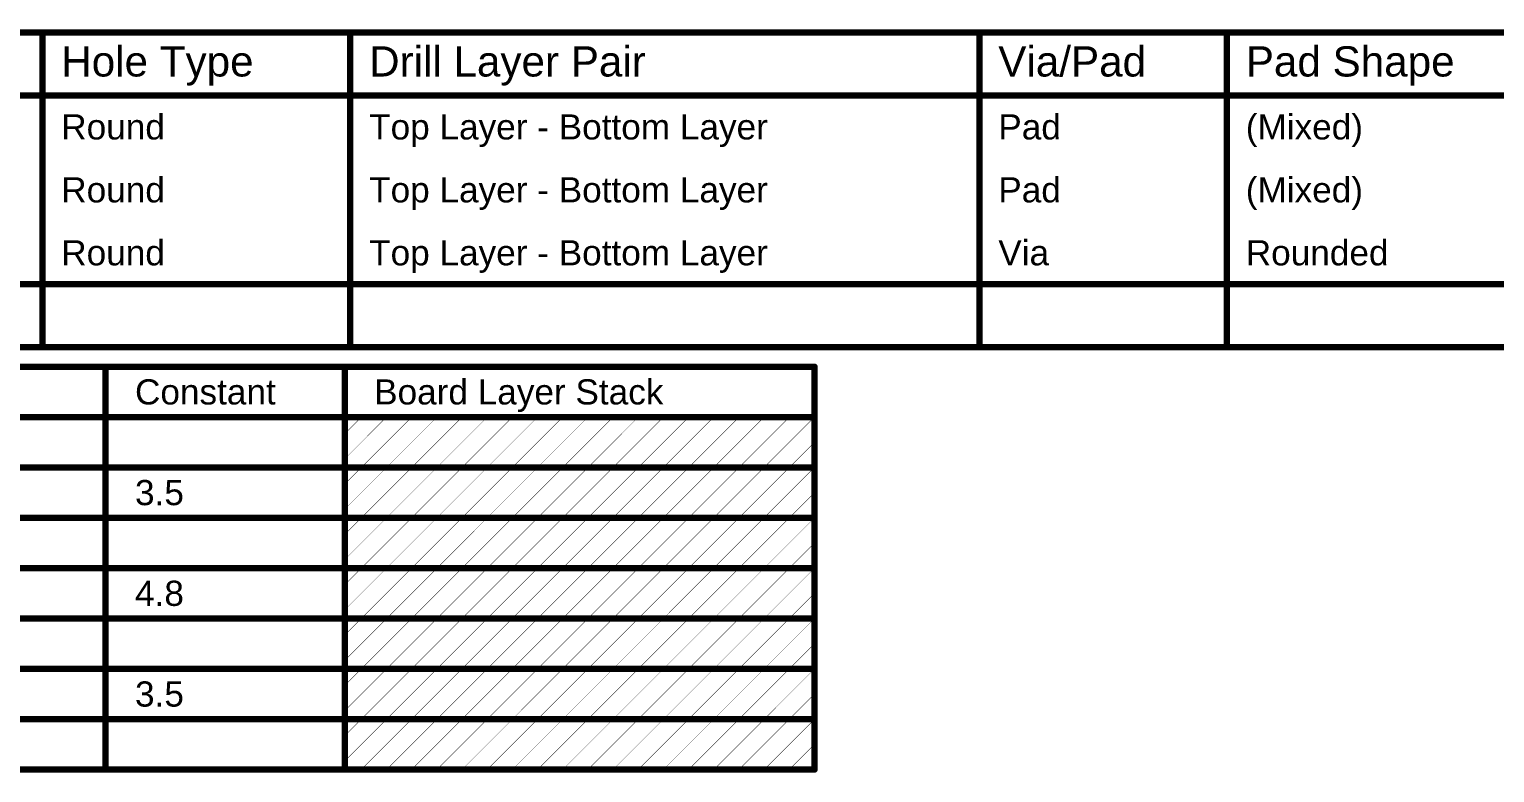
# Model space of a CAD drawing. Header units: inches. Extents: x -3 to 347, y -14 to 33.
# Drawn here: x 89.2 to 177.9, y -12 to 33 of the extents above; entities that cross this region are included whole.
import ezdxf

# ---------------------------------------------------------------- set-up
doc = ezdxf.new("R2010")
doc.units = ezdxf.units.IN
doc.layers.add('Drill Drawing', color=1, linetype='Continuous')
doc.layers.add('Fabrication_Layer', color=76, linetype='Continuous')
doc.styles.add('Arial', font='', dxfattribs={"height": 0.2})
doc.styles.get('Arial').set_extended_font_data('Arial')

msp = doc.modelspace()

# ---------------------------------------------------------------- linework, layer by layer
at = {"layer": 'Drill Drawing'}
for points in [[(21.501, 32.83, 0.381, 0.381, 0), (346.733, 32.83, 0.381, 0.381, 0)], [(89.987, 13.78, 0.381, 0.381, 0), (89.987, 32.83, 0.381, 0.381, 0)], [(108.625, 13.78, 0.381, 0.381, 0), (108.625, 32.83, 0.381, 0.381, 0)], [(146.714, 13.78, 0.381, 0.381, 0), (146.714, 32.83, 0.381, 0.381, 0)], [(161.696, 13.78, 0.381, 0.381, 0), (161.696, 32.83, 0.381, 0.381, 0)], [(21.501, 29.02, 0.381, 0.381, 0), (346.733, 29.02, 0.381, 0.381, 0)], [(21.501, 17.59, 0.381, 0.381, 0), (346.733, 17.59, 0.381, 0.381, 0)], [(21.501, 13.78, 0.381, 0.381, 0), (346.733, 13.78, 0.381, 0.381, 0)]]:
    msp.add_lwpolyline(points, format="xyseb", dxfattribs=at)
for points in [[(89.892, 32.83, 0.191, 0.191, 1), (90.082, 32.83, 0.191, 0.191, 1)], [(108.53, 32.83, 0.191, 0.191, 1), (108.721, 32.83, 0.191, 0.191, 1)], [(146.619, 32.83, 0.191, 0.191, 1), (146.809, 32.83, 0.191, 0.191, 1)], [(161.601, 32.83, 0.191, 0.191, 1), (161.791, 32.83, 0.191, 0.191, 1)], [(89.892, 13.78, 0.191, 0.191, 1), (90.082, 13.78, 0.191, 0.191, 1)], [(108.53, 13.78, 0.191, 0.191, 1), (108.721, 13.78, 0.191, 0.191, 1)], [(146.619, 13.78, 0.191, 0.191, 1), (146.809, 13.78, 0.191, 0.191, 1)], [(161.601, 13.78, 0.191, 0.191, 1), (161.791, 13.78, 0.191, 0.191, 1)]]:
    msp.add_lwpolyline(points, format="xyseb", close=True, dxfattribs=at)
at = {"layer": 'Fabrication_Layer'}
for points in [[(21.446, 12.598, 0.381, 0.381, 0), (136.732, 12.598, 0.381, 0.381, 0)], [(93.817, -11.786, 0.381, 0.381, 0), (93.817, 12.598, 0.381, 0.381, 0)], [(108.292, -11.786, 0.381, 0.381, 0), (108.292, 12.598, 0.381, 0.381, 0)], [(136.732, -11.786, 0.381, 0.381, 0), (136.732, 12.598, 0.381, 0.381, 0)], [(21.446, 9.55, 0.381, 0.381, 0), (136.732, 9.55, 0.381, 0.381, 0)], [(108.292, 8.542, 0.0254, 0.0254, 0), (109.3, 9.55, 0.0254, 0.0254, 0)], [(108.292, 7.018, 0.0254, 0.0254, 0), (110.824, 9.55, 0.0254, 0.0254, 0)], [(109.3, 6.502, 0.0254, 0.0254, 0), (112.348, 9.55, 0.0254, 0.0254, 0)], [(110.824, 6.502, 0.0254, 0.0254, 0), (113.872, 9.55, 0.0254, 0.0254, 0)], [(112.348, 6.502, 0.0254, 0.0254, 0), (115.396, 9.55, 0.0254, 0.0254, 0)], [(113.872, 6.502, 0.0254, 0.0254, 0), (116.92, 9.55, 0.0254, 0.0254, 0)], [(115.396, 6.502, 0.0254, 0.0254, 0), (118.444, 9.55, 0.0254, 0.0254, 0)], [(116.92, 6.502, 0.0254, 0.0254, 0), (119.968, 9.55, 0.0254, 0.0254, 0)], [(118.444, 6.502, 0.0254, 0.0254, 0), (121.492, 9.55, 0.0254, 0.0254, 0)], [(119.968, 6.502, 0.0254, 0.0254, 0), (123.016, 9.55, 0.0254, 0.0254, 0)], [(121.492, 6.502, 0.0254, 0.0254, 0), (124.54, 9.55, 0.0254, 0.0254, 0)], [(123.016, 6.502, 0.0254, 0.0254, 0), (126.064, 9.55, 0.0254, 0.0254, 0)], [(124.54, 6.502, 0.0254, 0.0254, 0), (127.588, 9.55, 0.0254, 0.0254, 0)], [(126.064, 6.502, 0.0254, 0.0254, 0), (129.112, 9.55, 0.0254, 0.0254, 0)], [(127.588, 6.502, 0.0254, 0.0254, 0), (130.636, 9.55, 0.0254, 0.0254, 0)], [(129.112, 6.502, 0.0254, 0.0254, 0), (132.16, 9.55, 0.0254, 0.0254, 0)], [(130.636, 6.502, 0.0254, 0.0254, 0), (133.684, 9.55, 0.0254, 0.0254, 0)], [(132.16, 6.502, 0.0254, 0.0254, 0), (135.208, 9.55, 0.0254, 0.0254, 0)], [(133.684, 6.502, 0.0254, 0.0254, 0), (136.732, 9.55, 0.0254, 0.0254, 0)], [(135.208, 6.502, 0.0254, 0.0254, 0), (136.732, 8.026, 0.0254, 0.0254, 0)], [(77.312, 6.502, 0.381, 0.381, 0), (93.817, 6.502, 0.381, 0.381, 0)], [(93.817, 6.502, 0.381, 0.381, 0), (108.292, 6.502, 0.381, 0.381, 0)], [(108.292, 6.502, 0.381, 0.381, 0), (136.732, 6.502, 0.381, 0.381, 0)], [(108.292, 5.494, 0.0254, 0.0254, 0), (109.3, 6.502, 0.0254, 0.0254, 0)], [(108.292, 3.97, 0.0254, 0.0254, 0), (110.824, 6.502, 0.0254, 0.0254, 0)], [(109.3, 3.454, 0.0254, 0.0254, 0), (112.348, 6.502, 0.0254, 0.0254, 0)], [(110.824, 3.454, 0.0254, 0.0254, 0), (113.872, 6.502, 0.0254, 0.0254, 0)], [(112.348, 3.454, 0.0254, 0.0254, 0), (115.396, 6.502, 0.0254, 0.0254, 0)], [(113.872, 3.454, 0.0254, 0.0254, 0), (116.92, 6.502, 0.0254, 0.0254, 0)], [(115.396, 3.454, 0.0254, 0.0254, 0), (118.444, 6.502, 0.0254, 0.0254, 0)], [(116.92, 3.454, 0.0254, 0.0254, 0), (119.968, 6.502, 0.0254, 0.0254, 0)], [(118.444, 3.454, 0.0254, 0.0254, 0), (121.492, 6.502, 0.0254, 0.0254, 0)], [(119.968, 3.454, 0.0254, 0.0254, 0), (123.016, 6.502, 0.0254, 0.0254, 0)], [(121.492, 3.454, 0.0254, 0.0254, 0), (124.54, 6.502, 0.0254, 0.0254, 0)], [(123.016, 3.454, 0.0254, 0.0254, 0), (126.064, 6.502, 0.0254, 0.0254, 0)], [(124.54, 3.454, 0.0254, 0.0254, 0), (127.588, 6.502, 0.0254, 0.0254, 0)], [(126.064, 3.454, 0.0254, 0.0254, 0), (129.112, 6.502, 0.0254, 0.0254, 0)], [(127.588, 3.454, 0.0254, 0.0254, 0), (130.636, 6.502, 0.0254, 0.0254, 0)], [(129.112, 3.454, 0.0254, 0.0254, 0), (132.16, 6.502, 0.0254, 0.0254, 0)], [(130.636, 3.454, 0.0254, 0.0254, 0), (133.684, 6.502, 0.0254, 0.0254, 0)], [(132.16, 3.454, 0.0254, 0.0254, 0), (135.208, 6.502, 0.0254, 0.0254, 0)], [(133.684, 3.454, 0.0254, 0.0254, 0), (136.732, 6.502, 0.0254, 0.0254, 0)], [(135.208, 3.454, 0.0254, 0.0254, 0), (136.732, 4.978, 0.0254, 0.0254, 0)], [(77.312, 3.454, 0.381, 0.381, 0), (93.817, 3.454, 0.381, 0.381, 0)], [(93.817, 3.454, 0.381, 0.381, 0), (108.292, 3.454, 0.381, 0.381, 0)], [(108.292, 3.454, 0.381, 0.381, 0), (136.732, 3.454, 0.381, 0.381, 0)], [(108.292, 2.446, 0.0254, 0.0254, 0), (109.3, 3.454, 0.0254, 0.0254, 0)], [(108.292, 0.922, 0.0254, 0.0254, 0), (110.824, 3.454, 0.0254, 0.0254, 0)], [(109.3, 0.406, 0.0254, 0.0254, 0), (112.348, 3.454, 0.0254, 0.0254, 0)], [(110.824, 0.406, 0.0254, 0.0254, 0), (113.872, 3.454, 0.0254, 0.0254, 0)], [(112.348, 0.406, 0.0254, 0.0254, 0), (115.396, 3.454, 0.0254, 0.0254, 0)], [(113.872, 0.406, 0.0254, 0.0254, 0), (116.92, 3.454, 0.0254, 0.0254, 0)], [(115.396, 0.406, 0.0254, 0.0254, 0), (118.444, 3.454, 0.0254, 0.0254, 0)], [(116.92, 0.406, 0.0254, 0.0254, 0), (119.968, 3.454, 0.0254, 0.0254, 0)], [(118.444, 0.406, 0.0254, 0.0254, 0), (121.492, 3.454, 0.0254, 0.0254, 0)], [(119.968, 0.406, 0.0254, 0.0254, 0), (123.016, 3.454, 0.0254, 0.0254, 0)], [(121.492, 0.406, 0.0254, 0.0254, 0), (124.54, 3.454, 0.0254, 0.0254, 0)], [(123.016, 0.406, 0.0254, 0.0254, 0), (126.064, 3.454, 0.0254, 0.0254, 0)], [(124.54, 0.406, 0.0254, 0.0254, 0), (127.588, 3.454, 0.0254, 0.0254, 0)], [(126.064, 0.406, 0.0254, 0.0254, 0), (129.112, 3.454, 0.0254, 0.0254, 0)], [(127.588, 0.406, 0.0254, 0.0254, 0), (130.636, 3.454, 0.0254, 0.0254, 0)], [(129.112, 0.406, 0.0254, 0.0254, 0), (132.16, 3.454, 0.0254, 0.0254, 0)], [(130.636, 0.406, 0.0254, 0.0254, 0), (133.684, 3.454, 0.0254, 0.0254, 0)], [(132.16, 0.406, 0.0254, 0.0254, 0), (135.208, 3.454, 0.0254, 0.0254, 0)], [(133.684, 0.406, 0.0254, 0.0254, 0), (136.732, 3.454, 0.0254, 0.0254, 0)], [(135.208, 0.406, 0.0254, 0.0254, 0), (136.732, 1.93, 0.0254, 0.0254, 0)], [(77.312, 0.406, 0.381, 0.381, 0), (93.817, 0.406, 0.381, 0.381, 0)], [(93.817, 0.406, 0.381, 0.381, 0), (108.292, 0.406, 0.381, 0.381, 0)], [(108.292, 0.406, 0.381, 0.381, 0), (136.732, 0.406, 0.381, 0.381, 0)], [(108.292, -0.602, 0.0254, 0.0254, 0), (109.3, 0.406, 0.0254, 0.0254, 0)], [(108.292, -2.126, 0.0254, 0.0254, 0), (110.824, 0.406, 0.0254, 0.0254, 0)], [(109.3, -2.642, 0.0254, 0.0254, 0), (112.348, 0.406, 0.0254, 0.0254, 0)], [(110.824, -2.642, 0.0254, 0.0254, 0), (113.872, 0.406, 0.0254, 0.0254, 0)], [(112.348, -2.642, 0.0254, 0.0254, 0), (115.396, 0.406, 0.0254, 0.0254, 0)], [(113.872, -2.642, 0.0254, 0.0254, 0), (116.92, 0.406, 0.0254, 0.0254, 0)], [(115.396, -2.642, 0.0254, 0.0254, 0), (118.444, 0.406, 0.0254, 0.0254, 0)], [(116.92, -2.642, 0.0254, 0.0254, 0), (119.968, 0.406, 0.0254, 0.0254, 0)], [(118.444, -2.642, 0.0254, 0.0254, 0), (121.492, 0.406, 0.0254, 0.0254, 0)], [(119.968, -2.642, 0.0254, 0.0254, 0), (123.016, 0.406, 0.0254, 0.0254, 0)], [(121.492, -2.642, 0.0254, 0.0254, 0), (124.54, 0.406, 0.0254, 0.0254, 0)], [(123.016, -2.642, 0.0254, 0.0254, 0), (126.064, 0.406, 0.0254, 0.0254, 0)], [(124.54, -2.642, 0.0254, 0.0254, 0), (127.588, 0.406, 0.0254, 0.0254, 0)], [(126.064, -2.642, 0.0254, 0.0254, 0), (129.112, 0.406, 0.0254, 0.0254, 0)], [(127.588, -2.642, 0.0254, 0.0254, 0), (130.636, 0.406, 0.0254, 0.0254, 0)], [(129.112, -2.642, 0.0254, 0.0254, 0), (132.16, 0.406, 0.0254, 0.0254, 0)], [(130.636, -2.642, 0.0254, 0.0254, 0), (133.684, 0.406, 0.0254, 0.0254, 0)], [(132.16, -2.642, 0.0254, 0.0254, 0), (135.208, 0.406, 0.0254, 0.0254, 0)], [(133.684, -2.642, 0.0254, 0.0254, 0), (136.732, 0.406, 0.0254, 0.0254, 0)], [(135.208, -2.642, 0.0254, 0.0254, 0), (136.732, -1.118, 0.0254, 0.0254, 0)], [(77.312, -2.642, 0.381, 0.381, 0), (93.817, -2.642, 0.381, 0.381, 0)], [(93.817, -2.642, 0.381, 0.381, 0), (108.292, -2.642, 0.381, 0.381, 0)], [(108.292, -2.642, 0.381, 0.381, 0), (136.732, -2.642, 0.381, 0.381, 0)], [(108.292, -3.65, 0.0254, 0.0254, 0), (109.3, -2.642, 0.0254, 0.0254, 0)], [(108.292, -5.174, 0.0254, 0.0254, 0), (110.824, -2.642, 0.0254, 0.0254, 0)], [(109.3, -5.69, 0.0254, 0.0254, 0), (112.348, -2.642, 0.0254, 0.0254, 0)], [(110.824, -5.69, 0.0254, 0.0254, 0), (113.872, -2.642, 0.0254, 0.0254, 0)], [(112.348, -5.69, 0.0254, 0.0254, 0), (115.396, -2.642, 0.0254, 0.0254, 0)], [(113.872, -5.69, 0.0254, 0.0254, 0), (116.92, -2.642, 0.0254, 0.0254, 0)], [(115.396, -5.69, 0.0254, 0.0254, 0), (118.444, -2.642, 0.0254, 0.0254, 0)], [(116.92, -5.69, 0.0254, 0.0254, 0), (119.968, -2.642, 0.0254, 0.0254, 0)], [(118.444, -5.69, 0.0254, 0.0254, 0), (121.492, -2.642, 0.0254, 0.0254, 0)], [(119.968, -5.69, 0.0254, 0.0254, 0), (123.016, -2.642, 0.0254, 0.0254, 0)], [(121.492, -5.69, 0.0254, 0.0254, 0), (124.54, -2.642, 0.0254, 0.0254, 0)], [(123.016, -5.69, 0.0254, 0.0254, 0), (126.064, -2.642, 0.0254, 0.0254, 0)], [(124.54, -5.69, 0.0254, 0.0254, 0), (127.588, -2.642, 0.0254, 0.0254, 0)], [(126.064, -5.69, 0.0254, 0.0254, 0), (129.112, -2.642, 0.0254, 0.0254, 0)], [(127.588, -5.69, 0.0254, 0.0254, 0), (130.636, -2.642, 0.0254, 0.0254, 0)], [(129.112, -5.69, 0.0254, 0.0254, 0), (132.16, -2.642, 0.0254, 0.0254, 0)], [(130.636, -5.69, 0.0254, 0.0254, 0), (133.684, -2.642, 0.0254, 0.0254, 0)], [(132.16, -5.69, 0.0254, 0.0254, 0), (135.208, -2.642, 0.0254, 0.0254, 0)], [(133.684, -5.69, 0.0254, 0.0254, 0), (136.732, -2.642, 0.0254, 0.0254, 0)], [(135.208, -5.69, 0.0254, 0.0254, 0), (136.732, -4.166, 0.0254, 0.0254, 0)], [(77.312, -5.69, 0.381, 0.381, 0), (93.817, -5.69, 0.381, 0.381, 0)], [(93.817, -5.69, 0.381, 0.381, 0), (108.292, -5.69, 0.381, 0.381, 0)], [(108.292, -5.69, 0.381, 0.381, 0), (136.732, -5.69, 0.381, 0.381, 0)], [(108.292, -6.698, 0.0254, 0.0254, 0), (109.3, -5.69, 0.0254, 0.0254, 0)], [(108.292, -8.222, 0.0254, 0.0254, 0), (110.824, -5.69, 0.0254, 0.0254, 0)], [(109.3, -8.738, 0.0254, 0.0254, 0), (112.348, -5.69, 0.0254, 0.0254, 0)], [(110.824, -8.738, 0.0254, 0.0254, 0), (113.872, -5.69, 0.0254, 0.0254, 0)], [(112.348, -8.738, 0.0254, 0.0254, 0), (115.396, -5.69, 0.0254, 0.0254, 0)], [(113.872, -8.738, 0.0254, 0.0254, 0), (116.92, -5.69, 0.0254, 0.0254, 0)], [(115.396, -8.738, 0.0254, 0.0254, 0), (118.444, -5.69, 0.0254, 0.0254, 0)], [(116.92, -8.738, 0.0254, 0.0254, 0), (119.968, -5.69, 0.0254, 0.0254, 0)], [(118.444, -8.738, 0.0254, 0.0254, 0), (121.492, -5.69, 0.0254, 0.0254, 0)], [(119.968, -8.738, 0.0254, 0.0254, 0), (123.016, -5.69, 0.0254, 0.0254, 0)], [(121.492, -8.738, 0.0254, 0.0254, 0), (124.54, -5.69, 0.0254, 0.0254, 0)], [(123.016, -8.738, 0.0254, 0.0254, 0), (126.064, -5.69, 0.0254, 0.0254, 0)], [(124.54, -8.738, 0.0254, 0.0254, 0), (127.588, -5.69, 0.0254, 0.0254, 0)], [(126.064, -8.738, 0.0254, 0.0254, 0), (129.112, -5.69, 0.0254, 0.0254, 0)], [(127.588, -8.738, 0.0254, 0.0254, 0), (130.636, -5.69, 0.0254, 0.0254, 0)], [(129.112, -8.738, 0.0254, 0.0254, 0), (132.16, -5.69, 0.0254, 0.0254, 0)], [(130.636, -8.738, 0.0254, 0.0254, 0), (133.684, -5.69, 0.0254, 0.0254, 0)], [(132.16, -8.738, 0.0254, 0.0254, 0), (135.208, -5.69, 0.0254, 0.0254, 0)], [(133.684, -8.738, 0.0254, 0.0254, 0), (136.732, -5.69, 0.0254, 0.0254, 0)], [(135.208, -8.738, 0.0254, 0.0254, 0), (136.732, -7.214, 0.0254, 0.0254, 0)], [(77.312, -8.738, 0.381, 0.381, 0), (93.817, -8.738, 0.381, 0.381, 0)], [(93.817, -8.738, 0.381, 0.381, 0), (108.292, -8.738, 0.381, 0.381, 0)], [(108.292, -8.738, 0.381, 0.381, 0), (136.732, -8.738, 0.381, 0.381, 0)], [(108.292, -9.746, 0.0254, 0.0254, 0), (109.3, -8.738, 0.0254, 0.0254, 0)], [(108.292, -11.27, 0.0254, 0.0254, 0), (110.824, -8.738, 0.0254, 0.0254, 0)], [(109.3, -11.786, 0.0254, 0.0254, 0), (112.348, -8.738, 0.0254, 0.0254, 0)], [(110.824, -11.786, 0.0254, 0.0254, 0), (113.872, -8.738, 0.0254, 0.0254, 0)], [(112.348, -11.786, 0.0254, 0.0254, 0), (115.396, -8.738, 0.0254, 0.0254, 0)], [(113.872, -11.786, 0.0254, 0.0254, 0), (116.92, -8.738, 0.0254, 0.0254, 0)], [(115.396, -11.786, 0.0254, 0.0254, 0), (118.444, -8.738, 0.0254, 0.0254, 0)], [(116.92, -11.786, 0.0254, 0.0254, 0), (119.968, -8.738, 0.0254, 0.0254, 0)], [(118.444, -11.786, 0.0254, 0.0254, 0), (121.492, -8.738, 0.0254, 0.0254, 0)], [(119.968, -11.786, 0.0254, 0.0254, 0), (123.016, -8.738, 0.0254, 0.0254, 0)], [(121.492, -11.786, 0.0254, 0.0254, 0), (124.54, -8.738, 0.0254, 0.0254, 0)], [(123.016, -11.786, 0.0254, 0.0254, 0), (126.064, -8.738, 0.0254, 0.0254, 0)], [(124.54, -11.786, 0.0254, 0.0254, 0), (127.588, -8.738, 0.0254, 0.0254, 0)], [(126.064, -11.786, 0.0254, 0.0254, 0), (129.112, -8.738, 0.0254, 0.0254, 0)], [(127.588, -11.786, 0.0254, 0.0254, 0), (130.636, -8.738, 0.0254, 0.0254, 0)], [(129.112, -11.786, 0.0254, 0.0254, 0), (132.16, -8.738, 0.0254, 0.0254, 0)], [(130.636, -11.786, 0.0254, 0.0254, 0), (133.684, -8.738, 0.0254, 0.0254, 0)], [(132.16, -11.786, 0.0254, 0.0254, 0), (135.208, -8.738, 0.0254, 0.0254, 0)], [(133.684, -11.786, 0.0254, 0.0254, 0), (136.732, -8.738, 0.0254, 0.0254, 0)], [(135.208, -11.786, 0.0254, 0.0254, 0), (136.732, -10.262, 0.0254, 0.0254, 0)], [(77.312, -11.786, 0.381, 0.381, 0), (93.817, -11.786, 0.381, 0.381, 0)], [(93.817, -11.786, 0.381, 0.381, 0), (108.292, -11.786, 0.381, 0.381, 0)], [(108.292, -11.786, 0.381, 0.381, 0), (136.732, -11.786, 0.381, 0.381, 0)]]:
    msp.add_lwpolyline(points, format="xyseb", dxfattribs=at)
for points in [[(93.722, 12.598, 0.191, 0.191, 1), (93.913, 12.598, 0.191, 0.191, 1)], [(108.197, 12.598, 0.191, 0.191, 1), (108.387, 12.598, 0.191, 0.191, 1)], [(136.637, 12.598, 0.191, 0.191, 1), (136.827, 12.598, 0.191, 0.191, 1)], [(136.637, 12.598, 0.191, 0.191, 1), (136.827, 12.598, 0.191, 0.191, 1)], [(109.294, 9.55, 0.0127, 0.0127, 1), (109.306, 9.55, 0.0127, 0.0127, 1)], [(110.818, 9.55, 0.0127, 0.0127, 1), (110.83, 9.55, 0.0127, 0.0127, 1)], [(112.342, 9.55, 0.0127, 0.0127, 1), (112.354, 9.55, 0.0127, 0.0127, 1)], [(113.866, 9.55, 0.0127, 0.0127, 1), (113.878, 9.55, 0.0127, 0.0127, 1)], [(115.39, 9.55, 0.0127, 0.0127, 1), (115.402, 9.55, 0.0127, 0.0127, 1)], [(116.914, 9.55, 0.0127, 0.0127, 1), (116.926, 9.55, 0.0127, 0.0127, 1)], [(118.438, 9.55, 0.0127, 0.0127, 1), (118.45, 9.55, 0.0127, 0.0127, 1)], [(119.962, 9.55, 0.0127, 0.0127, 1), (119.974, 9.55, 0.0127, 0.0127, 1)], [(121.486, 9.55, 0.0127, 0.0127, 1), (121.498, 9.55, 0.0127, 0.0127, 1)], [(123.01, 9.55, 0.0127, 0.0127, 1), (123.022, 9.55, 0.0127, 0.0127, 1)], [(124.534, 9.55, 0.0127, 0.0127, 1), (124.546, 9.55, 0.0127, 0.0127, 1)], [(126.058, 9.55, 0.0127, 0.0127, 1), (126.07, 9.55, 0.0127, 0.0127, 1)], [(127.582, 9.55, 0.0127, 0.0127, 1), (127.594, 9.55, 0.0127, 0.0127, 1)], [(129.106, 9.55, 0.0127, 0.0127, 1), (129.118, 9.55, 0.0127, 0.0127, 1)], [(130.63, 9.55, 0.0127, 0.0127, 1), (130.642, 9.55, 0.0127, 0.0127, 1)], [(132.154, 9.55, 0.0127, 0.0127, 1), (132.166, 9.55, 0.0127, 0.0127, 1)], [(133.678, 9.55, 0.0127, 0.0127, 1), (133.69, 9.55, 0.0127, 0.0127, 1)], [(135.202, 9.55, 0.0127, 0.0127, 1), (135.214, 9.55, 0.0127, 0.0127, 1)], [(136.637, 9.55, 0.191, 0.191, 1), (136.827, 9.55, 0.191, 0.191, 1)], [(136.726, 9.55, 0.0127, 0.0127, 1), (136.738, 9.55, 0.0127, 0.0127, 1)], [(108.286, 8.542, 0.0127, 0.0127, 1), (108.298, 8.542, 0.0127, 0.0127, 1)], [(136.726, 8.026, 0.0127, 0.0127, 1), (136.738, 8.026, 0.0127, 0.0127, 1)], [(93.722, 6.502, 0.191, 0.191, 1), (93.913, 6.502, 0.191, 0.191, 1)], [(93.722, 6.502, 0.191, 0.191, 1), (93.913, 6.502, 0.191, 0.191, 1)], [(108.197, 6.502, 0.191, 0.191, 1), (108.387, 6.502, 0.191, 0.191, 1)], [(108.197, 6.502, 0.191, 0.191, 1), (108.387, 6.502, 0.191, 0.191, 1)], [(108.286, 7.018, 0.0127, 0.0127, 1), (108.298, 7.018, 0.0127, 0.0127, 1)], [(109.294, 6.502, 0.0127, 0.0127, 1), (109.306, 6.502, 0.0127, 0.0127, 1)], [(109.294, 6.502, 0.0127, 0.0127, 1), (109.306, 6.502, 0.0127, 0.0127, 1)], [(110.818, 6.502, 0.0127, 0.0127, 1), (110.83, 6.502, 0.0127, 0.0127, 1)], [(110.818, 6.502, 0.0127, 0.0127, 1), (110.83, 6.502, 0.0127, 0.0127, 1)], [(112.342, 6.502, 0.0127, 0.0127, 1), (112.354, 6.502, 0.0127, 0.0127, 1)], [(112.342, 6.502, 0.0127, 0.0127, 1), (112.354, 6.502, 0.0127, 0.0127, 1)], [(113.866, 6.502, 0.0127, 0.0127, 1), (113.878, 6.502, 0.0127, 0.0127, 1)], [(113.866, 6.502, 0.0127, 0.0127, 1), (113.878, 6.502, 0.0127, 0.0127, 1)], [(115.39, 6.502, 0.0127, 0.0127, 1), (115.402, 6.502, 0.0127, 0.0127, 1)], [(115.39, 6.502, 0.0127, 0.0127, 1), (115.402, 6.502, 0.0127, 0.0127, 1)], [(116.914, 6.502, 0.0127, 0.0127, 1), (116.926, 6.502, 0.0127, 0.0127, 1)], [(116.914, 6.502, 0.0127, 0.0127, 1), (116.926, 6.502, 0.0127, 0.0127, 1)], [(118.438, 6.502, 0.0127, 0.0127, 1), (118.45, 6.502, 0.0127, 0.0127, 1)], [(118.438, 6.502, 0.0127, 0.0127, 1), (118.45, 6.502, 0.0127, 0.0127, 1)], [(119.962, 6.502, 0.0127, 0.0127, 1), (119.974, 6.502, 0.0127, 0.0127, 1)], [(119.962, 6.502, 0.0127, 0.0127, 1), (119.974, 6.502, 0.0127, 0.0127, 1)], [(121.486, 6.502, 0.0127, 0.0127, 1), (121.498, 6.502, 0.0127, 0.0127, 1)], [(121.486, 6.502, 0.0127, 0.0127, 1), (121.498, 6.502, 0.0127, 0.0127, 1)], [(123.01, 6.502, 0.0127, 0.0127, 1), (123.022, 6.502, 0.0127, 0.0127, 1)], [(123.01, 6.502, 0.0127, 0.0127, 1), (123.022, 6.502, 0.0127, 0.0127, 1)], [(124.534, 6.502, 0.0127, 0.0127, 1), (124.546, 6.502, 0.0127, 0.0127, 1)], [(124.534, 6.502, 0.0127, 0.0127, 1), (124.546, 6.502, 0.0127, 0.0127, 1)], [(126.058, 6.502, 0.0127, 0.0127, 1), (126.07, 6.502, 0.0127, 0.0127, 1)], [(126.058, 6.502, 0.0127, 0.0127, 1), (126.07, 6.502, 0.0127, 0.0127, 1)], [(127.582, 6.502, 0.0127, 0.0127, 1), (127.594, 6.502, 0.0127, 0.0127, 1)], [(127.582, 6.502, 0.0127, 0.0127, 1), (127.594, 6.502, 0.0127, 0.0127, 1)], [(129.106, 6.502, 0.0127, 0.0127, 1), (129.118, 6.502, 0.0127, 0.0127, 1)], [(129.106, 6.502, 0.0127, 0.0127, 1), (129.118, 6.502, 0.0127, 0.0127, 1)], [(130.63, 6.502, 0.0127, 0.0127, 1), (130.642, 6.502, 0.0127, 0.0127, 1)], [(130.63, 6.502, 0.0127, 0.0127, 1), (130.642, 6.502, 0.0127, 0.0127, 1)], [(132.154, 6.502, 0.0127, 0.0127, 1), (132.166, 6.502, 0.0127, 0.0127, 1)], [(132.154, 6.502, 0.0127, 0.0127, 1), (132.166, 6.502, 0.0127, 0.0127, 1)], [(133.678, 6.502, 0.0127, 0.0127, 1), (133.69, 6.502, 0.0127, 0.0127, 1)], [(133.678, 6.502, 0.0127, 0.0127, 1), (133.69, 6.502, 0.0127, 0.0127, 1)], [(135.202, 6.502, 0.0127, 0.0127, 1), (135.214, 6.502, 0.0127, 0.0127, 1)], [(135.202, 6.502, 0.0127, 0.0127, 1), (135.214, 6.502, 0.0127, 0.0127, 1)], [(136.637, 6.502, 0.191, 0.191, 1), (136.827, 6.502, 0.191, 0.191, 1)], [(136.726, 6.502, 0.0127, 0.0127, 1), (136.738, 6.502, 0.0127, 0.0127, 1)], [(108.286, 5.494, 0.0127, 0.0127, 1), (108.298, 5.494, 0.0127, 0.0127, 1)], [(136.726, 4.978, 0.0127, 0.0127, 1), (136.738, 4.978, 0.0127, 0.0127, 1)], [(93.722, 3.454, 0.191, 0.191, 1), (93.913, 3.454, 0.191, 0.191, 1)], [(93.722, 3.454, 0.191, 0.191, 1), (93.913, 3.454, 0.191, 0.191, 1)], [(108.197, 3.454, 0.191, 0.191, 1), (108.387, 3.454, 0.191, 0.191, 1)], [(108.197, 3.454, 0.191, 0.191, 1), (108.387, 3.454, 0.191, 0.191, 1)], [(108.286, 3.97, 0.0127, 0.0127, 1), (108.298, 3.97, 0.0127, 0.0127, 1)], [(136.637, 3.454, 0.191, 0.191, 1), (136.827, 3.454, 0.191, 0.191, 1)], [(109.294, 3.454, 0.0127, 0.0127, 1), (109.306, 3.454, 0.0127, 0.0127, 1)], [(109.294, 3.454, 0.0127, 0.0127, 1), (109.306, 3.454, 0.0127, 0.0127, 1)], [(110.818, 3.454, 0.0127, 0.0127, 1), (110.83, 3.454, 0.0127, 0.0127, 1)], [(110.818, 3.454, 0.0127, 0.0127, 1), (110.83, 3.454, 0.0127, 0.0127, 1)], [(112.342, 3.454, 0.0127, 0.0127, 1), (112.354, 3.454, 0.0127, 0.0127, 1)], [(112.342, 3.454, 0.0127, 0.0127, 1), (112.354, 3.454, 0.0127, 0.0127, 1)], [(113.866, 3.454, 0.0127, 0.0127, 1), (113.878, 3.454, 0.0127, 0.0127, 1)], [(113.866, 3.454, 0.0127, 0.0127, 1), (113.878, 3.454, 0.0127, 0.0127, 1)], [(115.39, 3.454, 0.0127, 0.0127, 1), (115.402, 3.454, 0.0127, 0.0127, 1)], [(115.39, 3.454, 0.0127, 0.0127, 1), (115.402, 3.454, 0.0127, 0.0127, 1)], [(116.914, 3.454, 0.0127, 0.0127, 1), (116.926, 3.454, 0.0127, 0.0127, 1)], [(116.914, 3.454, 0.0127, 0.0127, 1), (116.926, 3.454, 0.0127, 0.0127, 1)], [(118.438, 3.454, 0.0127, 0.0127, 1), (118.45, 3.454, 0.0127, 0.0127, 1)], [(118.438, 3.454, 0.0127, 0.0127, 1), (118.45, 3.454, 0.0127, 0.0127, 1)], [(119.962, 3.454, 0.0127, 0.0127, 1), (119.974, 3.454, 0.0127, 0.0127, 1)], [(119.962, 3.454, 0.0127, 0.0127, 1), (119.974, 3.454, 0.0127, 0.0127, 1)], [(121.486, 3.454, 0.0127, 0.0127, 1), (121.498, 3.454, 0.0127, 0.0127, 1)], [(121.486, 3.454, 0.0127, 0.0127, 1), (121.498, 3.454, 0.0127, 0.0127, 1)], [(123.01, 3.454, 0.0127, 0.0127, 1), (123.022, 3.454, 0.0127, 0.0127, 1)], [(123.01, 3.454, 0.0127, 0.0127, 1), (123.022, 3.454, 0.0127, 0.0127, 1)], [(124.534, 3.454, 0.0127, 0.0127, 1), (124.546, 3.454, 0.0127, 0.0127, 1)], [(124.534, 3.454, 0.0127, 0.0127, 1), (124.546, 3.454, 0.0127, 0.0127, 1)], [(126.058, 3.454, 0.0127, 0.0127, 1), (126.07, 3.454, 0.0127, 0.0127, 1)], [(126.058, 3.454, 0.0127, 0.0127, 1), (126.07, 3.454, 0.0127, 0.0127, 1)], [(127.582, 3.454, 0.0127, 0.0127, 1), (127.594, 3.454, 0.0127, 0.0127, 1)], [(127.582, 3.454, 0.0127, 0.0127, 1), (127.594, 3.454, 0.0127, 0.0127, 1)], [(129.106, 3.454, 0.0127, 0.0127, 1), (129.118, 3.454, 0.0127, 0.0127, 1)], [(129.106, 3.454, 0.0127, 0.0127, 1), (129.118, 3.454, 0.0127, 0.0127, 1)], [(130.63, 3.454, 0.0127, 0.0127, 1), (130.642, 3.454, 0.0127, 0.0127, 1)], [(130.63, 3.454, 0.0127, 0.0127, 1), (130.642, 3.454, 0.0127, 0.0127, 1)], [(132.154, 3.454, 0.0127, 0.0127, 1), (132.166, 3.454, 0.0127, 0.0127, 1)], [(132.154, 3.454, 0.0127, 0.0127, 1), (132.166, 3.454, 0.0127, 0.0127, 1)], [(133.678, 3.454, 0.0127, 0.0127, 1), (133.69, 3.454, 0.0127, 0.0127, 1)], [(133.678, 3.454, 0.0127, 0.0127, 1), (133.69, 3.454, 0.0127, 0.0127, 1)], [(135.202, 3.454, 0.0127, 0.0127, 1), (135.214, 3.454, 0.0127, 0.0127, 1)], [(135.202, 3.454, 0.0127, 0.0127, 1), (135.214, 3.454, 0.0127, 0.0127, 1)], [(136.726, 3.454, 0.0127, 0.0127, 1), (136.738, 3.454, 0.0127, 0.0127, 1)], [(108.286, 2.446, 0.0127, 0.0127, 1), (108.298, 2.446, 0.0127, 0.0127, 1)], [(136.726, 1.93, 0.0127, 0.0127, 1), (136.738, 1.93, 0.0127, 0.0127, 1)], [(108.286, 0.922, 0.0127, 0.0127, 1), (108.298, 0.922, 0.0127, 0.0127, 1)], [(93.722, 0.406, 0.191, 0.191, 1), (93.913, 0.406, 0.191, 0.191, 1)], [(93.722, 0.406, 0.191, 0.191, 1), (93.913, 0.406, 0.191, 0.191, 1)], [(108.197, 0.406, 0.191, 0.191, 1), (108.387, 0.406, 0.191, 0.191, 1)], [(108.197, 0.406, 0.191, 0.191, 1), (108.387, 0.406, 0.191, 0.191, 1)], [(109.294, 0.406, 0.0127, 0.0127, 1), (109.306, 0.406, 0.0127, 0.0127, 1)], [(109.294, 0.406, 0.0127, 0.0127, 1), (109.306, 0.406, 0.0127, 0.0127, 1)], [(110.818, 0.406, 0.0127, 0.0127, 1), (110.83, 0.406, 0.0127, 0.0127, 1)], [(110.818, 0.406, 0.0127, 0.0127, 1), (110.83, 0.406, 0.0127, 0.0127, 1)], [(112.342, 0.406, 0.0127, 0.0127, 1), (112.354, 0.406, 0.0127, 0.0127, 1)], [(112.342, 0.406, 0.0127, 0.0127, 1), (112.354, 0.406, 0.0127, 0.0127, 1)], [(113.866, 0.406, 0.0127, 0.0127, 1), (113.878, 0.406, 0.0127, 0.0127, 1)], [(113.866, 0.406, 0.0127, 0.0127, 1), (113.878, 0.406, 0.0127, 0.0127, 1)], [(115.39, 0.406, 0.0127, 0.0127, 1), (115.402, 0.406, 0.0127, 0.0127, 1)], [(115.39, 0.406, 0.0127, 0.0127, 1), (115.402, 0.406, 0.0127, 0.0127, 1)], [(116.914, 0.406, 0.0127, 0.0127, 1), (116.926, 0.406, 0.0127, 0.0127, 1)], [(116.914, 0.406, 0.0127, 0.0127, 1), (116.926, 0.406, 0.0127, 0.0127, 1)], [(118.438, 0.406, 0.0127, 0.0127, 1), (118.45, 0.406, 0.0127, 0.0127, 1)], [(118.438, 0.406, 0.0127, 0.0127, 1), (118.45, 0.406, 0.0127, 0.0127, 1)], [(119.962, 0.406, 0.0127, 0.0127, 1), (119.974, 0.406, 0.0127, 0.0127, 1)], [(119.962, 0.406, 0.0127, 0.0127, 1), (119.974, 0.406, 0.0127, 0.0127, 1)], [(121.486, 0.406, 0.0127, 0.0127, 1), (121.498, 0.406, 0.0127, 0.0127, 1)], [(121.486, 0.406, 0.0127, 0.0127, 1), (121.498, 0.406, 0.0127, 0.0127, 1)], [(123.01, 0.406, 0.0127, 0.0127, 1), (123.022, 0.406, 0.0127, 0.0127, 1)], [(123.01, 0.406, 0.0127, 0.0127, 1), (123.022, 0.406, 0.0127, 0.0127, 1)], [(124.534, 0.406, 0.0127, 0.0127, 1), (124.546, 0.406, 0.0127, 0.0127, 1)], [(124.534, 0.406, 0.0127, 0.0127, 1), (124.546, 0.406, 0.0127, 0.0127, 1)], [(126.058, 0.406, 0.0127, 0.0127, 1), (126.07, 0.406, 0.0127, 0.0127, 1)], [(126.058, 0.406, 0.0127, 0.0127, 1), (126.07, 0.406, 0.0127, 0.0127, 1)], [(127.582, 0.406, 0.0127, 0.0127, 1), (127.594, 0.406, 0.0127, 0.0127, 1)], [(127.582, 0.406, 0.0127, 0.0127, 1), (127.594, 0.406, 0.0127, 0.0127, 1)], [(129.106, 0.406, 0.0127, 0.0127, 1), (129.118, 0.406, 0.0127, 0.0127, 1)], [(129.106, 0.406, 0.0127, 0.0127, 1), (129.118, 0.406, 0.0127, 0.0127, 1)], [(130.63, 0.406, 0.0127, 0.0127, 1), (130.642, 0.406, 0.0127, 0.0127, 1)], [(130.63, 0.406, 0.0127, 0.0127, 1), (130.642, 0.406, 0.0127, 0.0127, 1)], [(132.154, 0.406, 0.0127, 0.0127, 1), (132.166, 0.406, 0.0127, 0.0127, 1)], [(132.154, 0.406, 0.0127, 0.0127, 1), (132.166, 0.406, 0.0127, 0.0127, 1)], [(133.678, 0.406, 0.0127, 0.0127, 1), (133.69, 0.406, 0.0127, 0.0127, 1)], [(133.678, 0.406, 0.0127, 0.0127, 1), (133.69, 0.406, 0.0127, 0.0127, 1)], [(135.202, 0.406, 0.0127, 0.0127, 1), (135.214, 0.406, 0.0127, 0.0127, 1)], [(135.202, 0.406, 0.0127, 0.0127, 1), (135.214, 0.406, 0.0127, 0.0127, 1)], [(136.637, 0.406, 0.191, 0.191, 1), (136.827, 0.406, 0.191, 0.191, 1)], [(136.726, 0.406, 0.0127, 0.0127, 1), (136.738, 0.406, 0.0127, 0.0127, 1)], [(108.286, -0.602, 0.0127, 0.0127, 1), (108.298, -0.602, 0.0127, 0.0127, 1)], [(136.726, -1.118, 0.0127, 0.0127, 1), (136.738, -1.118, 0.0127, 0.0127, 1)], [(93.722, -2.642, 0.191, 0.191, 1), (93.913, -2.642, 0.191, 0.191, 1)], [(93.722, -2.642, 0.191, 0.191, 1), (93.913, -2.642, 0.191, 0.191, 1)], [(108.197, -2.642, 0.191, 0.191, 1), (108.387, -2.642, 0.191, 0.191, 1)], [(108.197, -2.642, 0.191, 0.191, 1), (108.387, -2.642, 0.191, 0.191, 1)], [(108.286, -2.126, 0.0127, 0.0127, 1), (108.298, -2.126, 0.0127, 0.0127, 1)], [(109.294, -2.642, 0.0127, 0.0127, 1), (109.306, -2.642, 0.0127, 0.0127, 1)], [(109.294, -2.642, 0.0127, 0.0127, 1), (109.306, -2.642, 0.0127, 0.0127, 1)], [(110.818, -2.642, 0.0127, 0.0127, 1), (110.83, -2.642, 0.0127, 0.0127, 1)], [(110.818, -2.642, 0.0127, 0.0127, 1), (110.83, -2.642, 0.0127, 0.0127, 1)], [(112.342, -2.642, 0.0127, 0.0127, 1), (112.354, -2.642, 0.0127, 0.0127, 1)], [(112.342, -2.642, 0.0127, 0.0127, 1), (112.354, -2.642, 0.0127, 0.0127, 1)], [(113.866, -2.642, 0.0127, 0.0127, 1), (113.878, -2.642, 0.0127, 0.0127, 1)], [(113.866, -2.642, 0.0127, 0.0127, 1), (113.878, -2.642, 0.0127, 0.0127, 1)], [(115.39, -2.642, 0.0127, 0.0127, 1), (115.402, -2.642, 0.0127, 0.0127, 1)], [(115.39, -2.642, 0.0127, 0.0127, 1), (115.402, -2.642, 0.0127, 0.0127, 1)], [(116.914, -2.642, 0.0127, 0.0127, 1), (116.926, -2.642, 0.0127, 0.0127, 1)], [(116.914, -2.642, 0.0127, 0.0127, 1), (116.926, -2.642, 0.0127, 0.0127, 1)], [(118.438, -2.642, 0.0127, 0.0127, 1), (118.45, -2.642, 0.0127, 0.0127, 1)], [(118.438, -2.642, 0.0127, 0.0127, 1), (118.45, -2.642, 0.0127, 0.0127, 1)], [(119.962, -2.642, 0.0127, 0.0127, 1), (119.974, -2.642, 0.0127, 0.0127, 1)], [(119.962, -2.642, 0.0127, 0.0127, 1), (119.974, -2.642, 0.0127, 0.0127, 1)], [(121.486, -2.642, 0.0127, 0.0127, 1), (121.498, -2.642, 0.0127, 0.0127, 1)], [(121.486, -2.642, 0.0127, 0.0127, 1), (121.498, -2.642, 0.0127, 0.0127, 1)], [(123.01, -2.642, 0.0127, 0.0127, 1), (123.022, -2.642, 0.0127, 0.0127, 1)], [(123.01, -2.642, 0.0127, 0.0127, 1), (123.022, -2.642, 0.0127, 0.0127, 1)], [(124.534, -2.642, 0.0127, 0.0127, 1), (124.546, -2.642, 0.0127, 0.0127, 1)], [(124.534, -2.642, 0.0127, 0.0127, 1), (124.546, -2.642, 0.0127, 0.0127, 1)], [(126.058, -2.642, 0.0127, 0.0127, 1), (126.07, -2.642, 0.0127, 0.0127, 1)], [(126.058, -2.642, 0.0127, 0.0127, 1), (126.07, -2.642, 0.0127, 0.0127, 1)], [(127.582, -2.642, 0.0127, 0.0127, 1), (127.594, -2.642, 0.0127, 0.0127, 1)], [(127.582, -2.642, 0.0127, 0.0127, 1), (127.594, -2.642, 0.0127, 0.0127, 1)], [(129.106, -2.642, 0.0127, 0.0127, 1), (129.118, -2.642, 0.0127, 0.0127, 1)], [(129.106, -2.642, 0.0127, 0.0127, 1), (129.118, -2.642, 0.0127, 0.0127, 1)], [(130.63, -2.642, 0.0127, 0.0127, 1), (130.642, -2.642, 0.0127, 0.0127, 1)], [(130.63, -2.642, 0.0127, 0.0127, 1), (130.642, -2.642, 0.0127, 0.0127, 1)], [(132.154, -2.642, 0.0127, 0.0127, 1), (132.166, -2.642, 0.0127, 0.0127, 1)], [(132.154, -2.642, 0.0127, 0.0127, 1), (132.166, -2.642, 0.0127, 0.0127, 1)], [(133.678, -2.642, 0.0127, 0.0127, 1), (133.69, -2.642, 0.0127, 0.0127, 1)], [(133.678, -2.642, 0.0127, 0.0127, 1), (133.69, -2.642, 0.0127, 0.0127, 1)], [(135.202, -2.642, 0.0127, 0.0127, 1), (135.214, -2.642, 0.0127, 0.0127, 1)], [(135.202, -2.642, 0.0127, 0.0127, 1), (135.214, -2.642, 0.0127, 0.0127, 1)], [(136.637, -2.642, 0.191, 0.191, 1), (136.827, -2.642, 0.191, 0.191, 1)], [(136.726, -2.642, 0.0127, 0.0127, 1), (136.738, -2.642, 0.0127, 0.0127, 1)], [(108.286, -3.65, 0.0127, 0.0127, 1), (108.298, -3.65, 0.0127, 0.0127, 1)], [(136.726, -4.166, 0.0127, 0.0127, 1), (136.738, -4.166, 0.0127, 0.0127, 1)], [(108.286, -5.174, 0.0127, 0.0127, 1), (108.298, -5.174, 0.0127, 0.0127, 1)], [(93.722, -5.69, 0.191, 0.191, 1), (93.913, -5.69, 0.191, 0.191, 1)], [(93.722, -5.69, 0.191, 0.191, 1), (93.913, -5.69, 0.191, 0.191, 1)], [(108.197, -5.69, 0.191, 0.191, 1), (108.387, -5.69, 0.191, 0.191, 1)], [(108.197, -5.69, 0.191, 0.191, 1), (108.387, -5.69, 0.191, 0.191, 1)], [(109.294, -5.69, 0.0127, 0.0127, 1), (109.306, -5.69, 0.0127, 0.0127, 1)], [(109.294, -5.69, 0.0127, 0.0127, 1), (109.306, -5.69, 0.0127, 0.0127, 1)], [(110.818, -5.69, 0.0127, 0.0127, 1), (110.83, -5.69, 0.0127, 0.0127, 1)], [(110.818, -5.69, 0.0127, 0.0127, 1), (110.83, -5.69, 0.0127, 0.0127, 1)], [(112.342, -5.69, 0.0127, 0.0127, 1), (112.354, -5.69, 0.0127, 0.0127, 1)], [(112.342, -5.69, 0.0127, 0.0127, 1), (112.354, -5.69, 0.0127, 0.0127, 1)], [(113.866, -5.69, 0.0127, 0.0127, 1), (113.878, -5.69, 0.0127, 0.0127, 1)], [(113.866, -5.69, 0.0127, 0.0127, 1), (113.878, -5.69, 0.0127, 0.0127, 1)], [(115.39, -5.69, 0.0127, 0.0127, 1), (115.402, -5.69, 0.0127, 0.0127, 1)], [(115.39, -5.69, 0.0127, 0.0127, 1), (115.402, -5.69, 0.0127, 0.0127, 1)], [(116.914, -5.69, 0.0127, 0.0127, 1), (116.926, -5.69, 0.0127, 0.0127, 1)], [(116.914, -5.69, 0.0127, 0.0127, 1), (116.926, -5.69, 0.0127, 0.0127, 1)], [(118.438, -5.69, 0.0127, 0.0127, 1), (118.45, -5.69, 0.0127, 0.0127, 1)], [(118.438, -5.69, 0.0127, 0.0127, 1), (118.45, -5.69, 0.0127, 0.0127, 1)], [(119.962, -5.69, 0.0127, 0.0127, 1), (119.974, -5.69, 0.0127, 0.0127, 1)], [(119.962, -5.69, 0.0127, 0.0127, 1), (119.974, -5.69, 0.0127, 0.0127, 1)], [(121.486, -5.69, 0.0127, 0.0127, 1), (121.498, -5.69, 0.0127, 0.0127, 1)], [(121.486, -5.69, 0.0127, 0.0127, 1), (121.498, -5.69, 0.0127, 0.0127, 1)], [(123.01, -5.69, 0.0127, 0.0127, 1), (123.022, -5.69, 0.0127, 0.0127, 1)], [(123.01, -5.69, 0.0127, 0.0127, 1), (123.022, -5.69, 0.0127, 0.0127, 1)], [(124.534, -5.69, 0.0127, 0.0127, 1), (124.546, -5.69, 0.0127, 0.0127, 1)], [(124.534, -5.69, 0.0127, 0.0127, 1), (124.546, -5.69, 0.0127, 0.0127, 1)], [(126.058, -5.69, 0.0127, 0.0127, 1), (126.07, -5.69, 0.0127, 0.0127, 1)], [(126.058, -5.69, 0.0127, 0.0127, 1), (126.07, -5.69, 0.0127, 0.0127, 1)], [(127.582, -5.69, 0.0127, 0.0127, 1), (127.594, -5.69, 0.0127, 0.0127, 1)], [(127.582, -5.69, 0.0127, 0.0127, 1), (127.594, -5.69, 0.0127, 0.0127, 1)], [(129.106, -5.69, 0.0127, 0.0127, 1), (129.118, -5.69, 0.0127, 0.0127, 1)], [(129.106, -5.69, 0.0127, 0.0127, 1), (129.118, -5.69, 0.0127, 0.0127, 1)], [(130.63, -5.69, 0.0127, 0.0127, 1), (130.642, -5.69, 0.0127, 0.0127, 1)], [(130.63, -5.69, 0.0127, 0.0127, 1), (130.642, -5.69, 0.0127, 0.0127, 1)], [(132.154, -5.69, 0.0127, 0.0127, 1), (132.166, -5.69, 0.0127, 0.0127, 1)], [(132.154, -5.69, 0.0127, 0.0127, 1), (132.166, -5.69, 0.0127, 0.0127, 1)], [(133.678, -5.69, 0.0127, 0.0127, 1), (133.69, -5.69, 0.0127, 0.0127, 1)], [(133.678, -5.69, 0.0127, 0.0127, 1), (133.69, -5.69, 0.0127, 0.0127, 1)], [(135.202, -5.69, 0.0127, 0.0127, 1), (135.214, -5.69, 0.0127, 0.0127, 1)], [(135.202, -5.69, 0.0127, 0.0127, 1), (135.214, -5.69, 0.0127, 0.0127, 1)], [(136.637, -5.69, 0.191, 0.191, 1), (136.827, -5.69, 0.191, 0.191, 1)], [(136.726, -5.69, 0.0127, 0.0127, 1), (136.738, -5.69, 0.0127, 0.0127, 1)], [(108.286, -6.698, 0.0127, 0.0127, 1), (108.298, -6.698, 0.0127, 0.0127, 1)], [(136.726, -7.214, 0.0127, 0.0127, 1), (136.738, -7.214, 0.0127, 0.0127, 1)], [(93.722, -8.738, 0.191, 0.191, 1), (93.913, -8.738, 0.191, 0.191, 1)], [(93.722, -8.738, 0.191, 0.191, 1), (93.913, -8.738, 0.191, 0.191, 1)], [(108.197, -8.738, 0.191, 0.191, 1), (108.387, -8.738, 0.191, 0.191, 1)], [(108.197, -8.738, 0.191, 0.191, 1), (108.387, -8.738, 0.191, 0.191, 1)], [(108.286, -8.222, 0.0127, 0.0127, 1), (108.298, -8.222, 0.0127, 0.0127, 1)], [(109.294, -8.738, 0.0127, 0.0127, 1), (109.306, -8.738, 0.0127, 0.0127, 1)], [(109.294, -8.738, 0.0127, 0.0127, 1), (109.306, -8.738, 0.0127, 0.0127, 1)], [(110.818, -8.738, 0.0127, 0.0127, 1), (110.83, -8.738, 0.0127, 0.0127, 1)], [(110.818, -8.738, 0.0127, 0.0127, 1), (110.83, -8.738, 0.0127, 0.0127, 1)], [(112.342, -8.738, 0.0127, 0.0127, 1), (112.354, -8.738, 0.0127, 0.0127, 1)], [(112.342, -8.738, 0.0127, 0.0127, 1), (112.354, -8.738, 0.0127, 0.0127, 1)], [(113.866, -8.738, 0.0127, 0.0127, 1), (113.878, -8.738, 0.0127, 0.0127, 1)], [(113.866, -8.738, 0.0127, 0.0127, 1), (113.878, -8.738, 0.0127, 0.0127, 1)], [(115.39, -8.738, 0.0127, 0.0127, 1), (115.402, -8.738, 0.0127, 0.0127, 1)], [(115.39, -8.738, 0.0127, 0.0127, 1), (115.402, -8.738, 0.0127, 0.0127, 1)], [(116.914, -8.738, 0.0127, 0.0127, 1), (116.926, -8.738, 0.0127, 0.0127, 1)], [(116.914, -8.738, 0.0127, 0.0127, 1), (116.926, -8.738, 0.0127, 0.0127, 1)], [(118.438, -8.738, 0.0127, 0.0127, 1), (118.45, -8.738, 0.0127, 0.0127, 1)], [(118.438, -8.738, 0.0127, 0.0127, 1), (118.45, -8.738, 0.0127, 0.0127, 1)], [(119.962, -8.738, 0.0127, 0.0127, 1), (119.974, -8.738, 0.0127, 0.0127, 1)], [(119.962, -8.738, 0.0127, 0.0127, 1), (119.974, -8.738, 0.0127, 0.0127, 1)], [(121.486, -8.738, 0.0127, 0.0127, 1), (121.498, -8.738, 0.0127, 0.0127, 1)], [(121.486, -8.738, 0.0127, 0.0127, 1), (121.498, -8.738, 0.0127, 0.0127, 1)], [(123.01, -8.738, 0.0127, 0.0127, 1), (123.022, -8.738, 0.0127, 0.0127, 1)], [(123.01, -8.738, 0.0127, 0.0127, 1), (123.022, -8.738, 0.0127, 0.0127, 1)], [(124.534, -8.738, 0.0127, 0.0127, 1), (124.546, -8.738, 0.0127, 0.0127, 1)], [(124.534, -8.738, 0.0127, 0.0127, 1), (124.546, -8.738, 0.0127, 0.0127, 1)], [(126.058, -8.738, 0.0127, 0.0127, 1), (126.07, -8.738, 0.0127, 0.0127, 1)], [(126.058, -8.738, 0.0127, 0.0127, 1), (126.07, -8.738, 0.0127, 0.0127, 1)], [(127.582, -8.738, 0.0127, 0.0127, 1), (127.594, -8.738, 0.0127, 0.0127, 1)], [(127.582, -8.738, 0.0127, 0.0127, 1), (127.594, -8.738, 0.0127, 0.0127, 1)], [(129.106, -8.738, 0.0127, 0.0127, 1), (129.118, -8.738, 0.0127, 0.0127, 1)], [(129.106, -8.738, 0.0127, 0.0127, 1), (129.118, -8.738, 0.0127, 0.0127, 1)], [(130.63, -8.738, 0.0127, 0.0127, 1), (130.642, -8.738, 0.0127, 0.0127, 1)], [(130.63, -8.738, 0.0127, 0.0127, 1), (130.642, -8.738, 0.0127, 0.0127, 1)], [(132.154, -8.738, 0.0127, 0.0127, 1), (132.166, -8.738, 0.0127, 0.0127, 1)], [(132.154, -8.738, 0.0127, 0.0127, 1), (132.166, -8.738, 0.0127, 0.0127, 1)], [(133.678, -8.738, 0.0127, 0.0127, 1), (133.69, -8.738, 0.0127, 0.0127, 1)], [(133.678, -8.738, 0.0127, 0.0127, 1), (133.69, -8.738, 0.0127, 0.0127, 1)], [(135.202, -8.738, 0.0127, 0.0127, 1), (135.214, -8.738, 0.0127, 0.0127, 1)], [(135.202, -8.738, 0.0127, 0.0127, 1), (135.214, -8.738, 0.0127, 0.0127, 1)], [(136.637, -8.738, 0.191, 0.191, 1), (136.827, -8.738, 0.191, 0.191, 1)], [(136.726, -8.738, 0.0127, 0.0127, 1), (136.738, -8.738, 0.0127, 0.0127, 1)], [(108.286, -9.746, 0.0127, 0.0127, 1), (108.298, -9.746, 0.0127, 0.0127, 1)], [(136.726, -10.262, 0.0127, 0.0127, 1), (136.738, -10.262, 0.0127, 0.0127, 1)], [(108.286, -11.27, 0.0127, 0.0127, 1), (108.298, -11.27, 0.0127, 0.0127, 1)], [(93.722, -11.786, 0.191, 0.191, 1), (93.913, -11.786, 0.191, 0.191, 1)], [(93.722, -11.786, 0.191, 0.191, 1), (93.913, -11.786, 0.191, 0.191, 1)], [(93.722, -11.786, 0.191, 0.191, 1), (93.913, -11.786, 0.191, 0.191, 1)], [(108.197, -11.786, 0.191, 0.191, 1), (108.387, -11.786, 0.191, 0.191, 1)], [(108.197, -11.786, 0.191, 0.191, 1), (108.387, -11.786, 0.191, 0.191, 1)], [(108.197, -11.786, 0.191, 0.191, 1), (108.387, -11.786, 0.191, 0.191, 1)], [(109.294, -11.786, 0.0127, 0.0127, 1), (109.306, -11.786, 0.0127, 0.0127, 1)], [(110.818, -11.786, 0.0127, 0.0127, 1), (110.83, -11.786, 0.0127, 0.0127, 1)], [(112.342, -11.786, 0.0127, 0.0127, 1), (112.354, -11.786, 0.0127, 0.0127, 1)], [(113.866, -11.786, 0.0127, 0.0127, 1), (113.878, -11.786, 0.0127, 0.0127, 1)], [(115.39, -11.786, 0.0127, 0.0127, 1), (115.402, -11.786, 0.0127, 0.0127, 1)], [(116.914, -11.786, 0.0127, 0.0127, 1), (116.926, -11.786, 0.0127, 0.0127, 1)], [(118.438, -11.786, 0.0127, 0.0127, 1), (118.45, -11.786, 0.0127, 0.0127, 1)], [(119.962, -11.786, 0.0127, 0.0127, 1), (119.974, -11.786, 0.0127, 0.0127, 1)], [(121.486, -11.786, 0.0127, 0.0127, 1), (121.498, -11.786, 0.0127, 0.0127, 1)], [(123.01, -11.786, 0.0127, 0.0127, 1), (123.022, -11.786, 0.0127, 0.0127, 1)], [(124.534, -11.786, 0.0127, 0.0127, 1), (124.546, -11.786, 0.0127, 0.0127, 1)], [(126.058, -11.786, 0.0127, 0.0127, 1), (126.07, -11.786, 0.0127, 0.0127, 1)], [(127.582, -11.786, 0.0127, 0.0127, 1), (127.594, -11.786, 0.0127, 0.0127, 1)], [(129.106, -11.786, 0.0127, 0.0127, 1), (129.118, -11.786, 0.0127, 0.0127, 1)], [(130.63, -11.786, 0.0127, 0.0127, 1), (130.642, -11.786, 0.0127, 0.0127, 1)], [(132.154, -11.786, 0.0127, 0.0127, 1), (132.166, -11.786, 0.0127, 0.0127, 1)], [(133.678, -11.786, 0.0127, 0.0127, 1), (133.69, -11.786, 0.0127, 0.0127, 1)], [(135.202, -11.786, 0.0127, 0.0127, 1), (135.214, -11.786, 0.0127, 0.0127, 1)], [(136.637, -11.786, 0.191, 0.191, 1), (136.827, -11.786, 0.191, 0.191, 1)], [(136.637, -11.786, 0.191, 0.191, 1), (136.827, -11.786, 0.191, 0.191, 1)]]:
    msp.add_lwpolyline(points, format="xyseb", close=True, dxfattribs=at)

# ---------------------------------------------------------------- texts
at = {"layer": 'Drill Drawing', "style": 'Arial'}
for s, height, p in [('Hole Type', 1.8288, (91.13, 30.163)), ('Drill Layer Pair', 1.8288, (109.768, 30.163)), ('Via/Pad', 1.8288, (147.857, 30.163)), ('Pad Shape', 1.8288, (162.839, 30.163)), ('Round', 1.524, (91.13, 26.352)), ('Top Layer - Bottom Layer', 1.524, (109.768, 26.352)), ('Pad', 1.524, (147.857, 26.352)), ('(Mixed)', 1.524, (162.839, 26.352)), ('Round', 1.524, (91.13, 22.543)), ('Top Layer - Bottom Layer', 1.524, (109.768, 22.543)), ('Pad', 1.524, (147.857, 22.543)), ('(Mixed)', 1.524, (162.839, 22.543)), ('Round', 1.524, (91.13, 18.733)), ('Top Layer - Bottom Layer', 1.524, (109.768, 18.733)), ('Via', 1.524, (147.857, 18.733)), ('Rounded', 1.524, (162.839, 18.733))]:
    msp.add_text(s, height=height, dxfattribs=at).set_placement(p)
at = {"layer": 'Fabrication_Layer', "style": 'Arial'}
for s, p in [('Constant', (95.595, 10.312)), ('Board Layer Stack', (110.07, 10.312)), ('3.5', (95.595, 4.216)), ('4.8', (95.595, -1.88)), ('3.5', (95.595, -7.976))]:
    msp.add_text(s, height=1.524, dxfattribs=at).set_placement(p)

doc.saveas('drawing.dxf')
